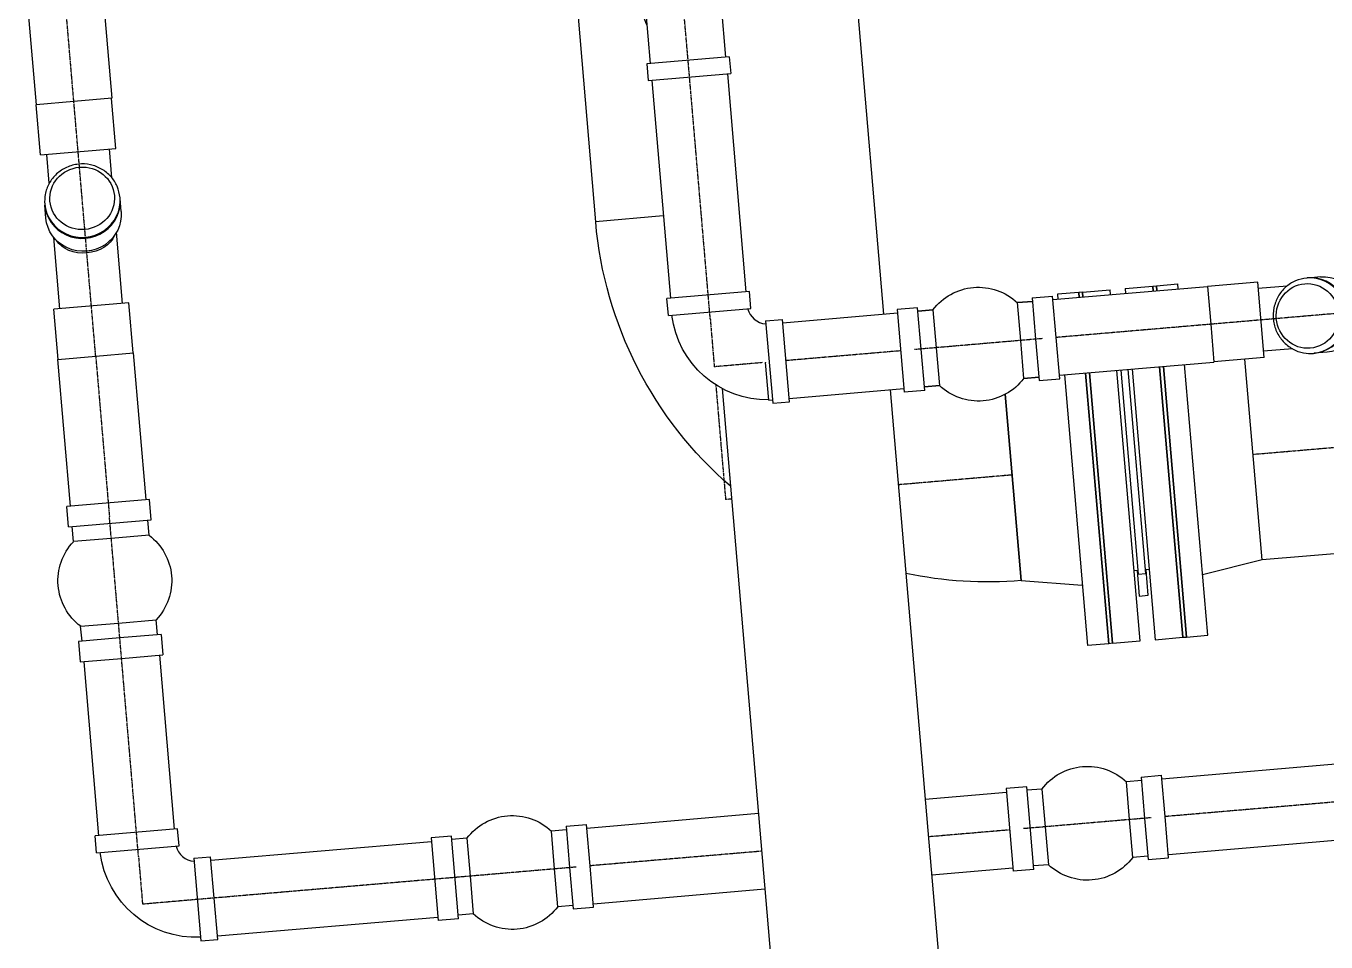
# Model space of a CAD drawing. Header units: millimetres. Extents: x 238021 to 250605, y -32596 to -9848.
# Drawn here: x 239865 to 240898, y -24639 to -23912 of the extents above; entities that cross this region are included whole.
import ezdxf

# ---------------------------------------------------------------- set-up
doc = ezdxf.new("R2010")
doc.units = ezdxf.units.MM
doc.header["$MEASUREMENT"] = 0
doc.linetypes.add('CENTER2', pattern=[1.125, 0.75, -0.125, 0.125, -0.125])
for name, color, linetype in [('Plan-150-SL-B4-216', 85, 'Continuous'), ('Plan-150-SL-B4-249', 85, 'Continuous'), ('Plan-50-PES-D1-243', 4, 'Continuous'), ('Plan-CENTER', 1, 'CENTER2'), ('Plan-RE', 5, 'Continuous'), ('Plan-S-BEAM', 12, 'Continuous')]:
    doc.layers.add(name, color=color, linetype=linetype)

# ---------------------------------------------------------------- blocks, each defined once
blk = doc.blocks.new('*U123')
at = {"layer": 'Plan-S-BEAM', "color": 0, "linetype": 'ByBlock', "lineweight": -2}
for p, q in [((240406.8, -22506.5), (240546.8, -24140.4)), ((240418.4, -24199.5), (240810.7, -28777.8)), ((240552, -24200.5), (240982, -29218.8))]:
    blk.add_line(p, q, dxfattribs=at)
blk = doc.blocks.new('*U420')
at = {"layer": 'Plan-150-SL-B4-249', "color": 0, "linetype": 'ByBlock', "lineweight": -2}
for p, q in [((240262.2, -23416.8), (240277.1, -23590.5)), ((240282.2, -23650.6), (240317.9, -24067)), ((240371.7, -24062.4), (240317.9, -24067))]:
    blk.add_line(p, q, dxfattribs=at)
at = {"layer": 'Plan-CENTER'}
for p, q in [((240360.7, -23580.6), (240346.1, -23409.6)), ((240384.8, -23862.4), (240366.3, -23646.1))]:
    blk.add_line(p, q, dxfattribs=at)
blk = doc.blocks.new('*U437')
at = {"layer": 'Plan-CENTER'}
blk.add_line((239903.2, -23971.5), (239894.3, -23867.2), dxfattribs=at)
at = {"layer": 'Plan-RE', "color": 0, "linetype": 'ByBlock', "lineweight": -2}
for p, q in [((239925.3, -23875.6), (239933.3, -23968.9)), ((239865.2, -23880.8), (239873.2, -23974.1)), ((239933.3, -23968.9), (239903.2, -23971.5)), ((239903.2, -23971.5), (239873.2, -23974.1))]:
    blk.add_line(p, q, dxfattribs=at)
blk = doc.blocks.new('*U438')
at = {"layer": 'Plan-50-PES-D1-243', "color": 0, "linetype": 'ByBlock', "lineweight": -2}
for p, q in [((240421.4, -23936.2), (240417.9, -23895.4)), ((240357.6, -23897.8), (240361.3, -23941.3)), ((240424.1, -23935.9), (240358.6, -23941.6)), ((240424.1, -23935.9), (240425.3, -23949.3)), ((240358.6, -23941.6), (240359.7, -23954.9)), ((240359.7, -23954.9), (240425.3, -23949.3))]:
    blk.add_line(p, q, dxfattribs=at)
for start, end in [(86.7364, 184.8936), (184.8936, 208.4501)]:
    blk.add_arc((240387.6, -23895.2), 32.9, start, end, dxfattribs=at)
blk.add_open_spline([(240357.6, -23897.8), (240357.5, -23896.9), (240357.5, -23895.9), (240357.5, -23893.9), (240357.5, -23892.9), (240357.8, -23890.9), (240357.9, -23889.9), (240358.4, -23887.9), (240358.6, -23887), (240359.2, -23885.2), (240359.5, -23884.3), (240360.3, -23882.5), (240360.7, -23881.6), (240361.7, -23879.8), (240362.2, -23878.9), (240363.4, -23877.3), (240364, -23876.5), (240365.2, -23875.1), (240365.8, -23874.4), (240367.3, -23873), (240368, -23872.3), (240369.6, -23871), (240370.4, -23870.4), (240372.1, -23869.4), (240372.9, -23868.9), (240374.6, -23868), (240375.5, -23867.6), (240377.3, -23866.9), (240378.3, -23866.5), (240380.2, -23866), (240381.2, -23865.7), (240383.2, -23865.4), (240384.1, -23865.2), (240385.1, -23865.2), (240386, -23865.1), (240387, -23865), (240388.5, -23865.1), (240389.1, -23865.1), (240389.7, -23865.1)], degree=3, knots=[134.217306, 134.217306, 134.217306, 134.217306, 137.014324, 137.014324, 139.811342, 139.811342, 142.608361, 142.608361, 145.405379, 145.405379, 148.199073, 148.199073, 150.992766, 150.992766, 153.78646, 153.78646, 156.580153, 156.580153, 159.372101, 159.372101, 162.164048, 162.164048, 164.955995, 164.955995, 167.747942, 167.747942, 170.538979, 170.538979, 173.330015, 173.330015, 176.121052, 176.121052, 178.912089, 178.912089, 178.912089, 181.703125, 181.703125, 183.362416, 183.362416, 183.362416, 183.362416], dxfattribs=at)
at = {"layer": 'Plan-CENTER'}
blk.add_line((240390.9, -23933.1), (240387.6, -23895.2), dxfattribs=at)
blk = doc.blocks.new('*U439')
at = {"layer": 'Plan-CENTER'}
blk.add_line((239920.6, -24173.8), (239903.2, -23971.5), dxfattribs=at)
at = {"layer": 'Plan-RE', "color": 0, "linetype": 'ByBlock', "lineweight": -2}
for p, q in [((239936.5, -24008.8), (239933.1, -23969)), ((239876.8, -24013.9), (239873.3, -23974.1)), ((239876.8, -24013.9), (239936.5, -24008.8)), ((239933.5, -24032.1), (239931.6, -24009.2)), ((239883.7, -24036.4), (239881.7, -24013.5)), ((239940.8, -24058.9), (239939.9, -24048.6)), ((239881, -24064.1), (239880.2, -24053.7)), ((239892.2, -24136.1), (239887.4, -24079.6)), ((239942, -24131.8), (239937.2, -24075.3)), ((239947, -24131.4), (239887.2, -24136.5)), ((239950.4, -24171.2), (239947, -24131.4)), ((239890.7, -24176.3), (239887.2, -24136.5))]:
    blk.add_line(p, q, dxfattribs=at)
blk.add_ellipse((239909.8, -24048.4), major_axis=(-25.6, -2.2), ratio=0.965926, dxfattribs=at)
for centre, start_param, end_param in [((239910, -24050.4), 0, 3.141593), ((239910.1, -24051.2), 6.269787, 9.438176)]:
    blk.add_ellipse(centre, major_axis=(-29.9, -2.6), ratio=0.965926, start_param=start_param, end_param=end_param, dxfattribs=at)
at = {"layer": 'Plan-RE', "color": 0, "linetype": 'ByBlock', "lineweight": -2, "extrusion": (-2.61467e-18, 3.05386e-17, -1)}
blk.add_ellipse((239910.9, -24061.5), major_axis=(29.9, 2.6), ratio=0.965926, start_param=0, end_param=3.141593, dxfattribs=at)
at = {"layer": 'Plan-RE', "color": 0, "linetype": 'ByBlock', "lineweight": -2, "extrusion": (6.28788e-32, 5.38359e-33, -1)}
blk.add_ellipse((239911.9, -24072.7), major_axis=(24.9, 2.1), ratio=0.767327, start_param=0.387028, end_param=2.754564, dxfattribs=at)
at = {"layer": 'Plan-RE', "color": 0, "linetype": 'ByBlock', "lineweight": -2}
blk.add_open_spline([(239939.9, -24047.9), (239939.6, -24044.8), (239938.8, -24041.7), (239936.4, -24036), (239934.7, -24033.4), (239930.5, -24028.7), (239928, -24026.7), (239922.5, -24023.6), (239919.5, -24022.4), (239913.2, -24021.1), (239910, -24020.9), (239903.6, -24021.6), (239900.4, -24022.5), (239894.6, -24025.1), (239891.9, -24026.9), (239887.2, -24031.2), (239885.2, -24033.8), (239882.1, -24039.3), (239881, -24042.3), (239880, -24047.9), (239879.9, -24050.4), (239880.1, -24053)], degree=3, knots=[0, 0, 0, 0, 0.314141, 0.314141, 0.629496, 0.629496, 0.947924, 0.947924, 1.269941, 1.269941, 1.594661, 1.594661, 1.920276, 1.920276, 2.24469, 2.24469, 2.566161, 2.566161, 2.883986, 2.883986, 3.141593, 3.141593, 3.141593, 3.141593], dxfattribs=at)
blk = doc.blocks.new('*U440')
at = {"layer": 'Plan-50-PES-D1-243', "color": 0, "linetype": 'ByBlock', "lineweight": -2}
for p, q in [((240362.5, -23954.7), (240377.3, -24127.8)), ((240422.6, -23949.5), (240437.4, -24122.6))]:
    blk.add_line(p, q, dxfattribs=at)
at = {"layer": 'Plan-CENTER'}
blk.add_line((240409, -24144.2), (240390.9, -23933.1), dxfattribs=at)
blk = doc.blocks.new('*U443')
at = {"layer": 'Plan-150-SL-B4-249', "color": 0, "linetype": 'ByBlock', "lineweight": -2}
for p, q in [((240371.7, -24062.4), (240317.9, -24067)), ((240656.2, -24351.9), (240643.5, -24204))]:
    blk.add_line(p, q, dxfattribs=at)
at = {"layer": 'Plan-150-SL-B4-249', "color": 0, "linetype": 'ByBlock', "lineweight": -2, "extrusion": (-2.06638e-29, 5.99737e-54, -1)}
blk.add_arc((-240629.5, -24040.4), 312.7, 310.8271, 355.1064, dxfattribs=at)
at = {"layer": 'Plan-150-SL-B4-249', "color": 0, "linetype": 'ByBlock', "lineweight": -2, "extrusion": (2.06638e-29, -5.98736e-54, -1)}
blk.add_arc((-240629.5, -24040.4), 312.7, 265.1064, 282.0033, dxfattribs=at)
at = {"layer": 'Plan-CENTER'}
for p, q in [((240413.4, -24196.6), (240421.2, -24287.6)), ((240649, -24268.1), (240558.4, -24275.9)), ((240425.9, -24287.2), (240421.2, -24287.6))]:
    blk.add_line(p, q, dxfattribs=at)
blk = doc.blocks.new('*U448')
at = {"layer": 'Plan-50-PES-D1-243', "color": 0, "linetype": 'ByBlock', "lineweight": -2}
for p, q in [((240440.1, -24122.4), (240374.5, -24128)), ((240441.3, -24135.8), (240440.1, -24122.4)), ((240375.7, -24141.4), (240374.5, -24128)), ((240375.7, -24141.4), (240441.3, -24135.8)), ((240453, -24145.6), (240466.3, -24144.5)), ((240472, -24210.1), (240466.3, -24144.5)), ((240453, -24145.6), (240458.6, -24211.2)), ((240458.6, -24211.2), (240472, -24210.1))]:
    blk.add_line(p, q, dxfattribs=at)
at = {"layer": 'Plan-50-PES-D1-243', "color": 0, "linetype": 'ByBlock', "lineweight": -2, "extrusion": (0, 0, -1)}
blk.add_arc((-240454.5, -24131.9), 76.6, 269.2497, 353.0561, dxfattribs=at)
at = {"layer": 'Plan-50-PES-D1-243', "color": 0, "linetype": 'ByBlock', "lineweight": -2}
blk.add_arc((240454.5, -24131.9), 16.3, 194.5665, 265.2208, dxfattribs=at)
at = {"layer": 'Plan-CENTER'}
for p in [(240409, -24144.2), (240450.2, -24178.9)]:
    blk.add_line(p, (240412.2, -24182.2), dxfattribs=at)
blk = doc.blocks.new('*U449')
at = {"layer": 'Plan-CENTER'}
blk.add_line((239920.6, -24173.8), (239931.5, -24301.3), dxfattribs=at)
at = {"layer": 'Plan-RE', "color": 0, "linetype": 'ByBlock', "lineweight": -2}
for p, q in [((239890.5, -24176.4), (239920.6, -24173.8)), ((239920.6, -24173.8), (239950.6, -24171.2)), ((239960.6, -24287.7), (239950.6, -24171.2)), ((239900.5, -24292.9), (239890.5, -24176.4))]:
    blk.add_line(p, q, dxfattribs=at)
blk = doc.blocks.new('*U450')
at = {"layer": 'Plan-50-PES-D1-243', "color": 0, "linetype": 'ByBlock', "lineweight": -2}
for p, q in [((240665, -24130.2), (240653.1, -24131.2)), ((240655.7, -24161.3), (240653.1, -24131.2)), ((240664.8, -24127.5), (240681.1, -24126.1)), ((240664.8, -24127.5), (240667.6, -24160.3)), ((240683.9, -24158.9), (240681.1, -24126.1)), ((240573.8, -24135.3), (240557.5, -24136.7)), ((240557.5, -24136.7), (240563.1, -24202.3)), ((240579.4, -24200.9), (240573.8, -24135.3)), ((240585.9, -24137), (240574.1, -24138)), ((240585.9, -24137), (240588.5, -24167.1)), ((240658.3, -24191.4), (240655.7, -24161.3)), ((240667.6, -24160.3), (240670.4, -24193.1)), ((240686.7, -24191.7), (240683.9, -24158.9)), ((240588.5, -24167.1), (240591.1, -24197.1)), ((240670.2, -24190.3), (240658.3, -24191.4)), ((240670.4, -24193.1), (240686.7, -24191.7)), ((240579.4, -24200.9), (240563.1, -24202.3)), ((240591.1, -24197.1), (240579.2, -24198.1))]:
    blk.add_line(p, q, dxfattribs=at)
at = {"layer": 'Plan-50-PES-D1-243', "color": 0, "linetype": 'ByBlock', "lineweight": -2, "extrusion": (0, 0, -1)}
for start, end in [(36.9167, 133.296), (216.9167, 313.296)]:
    blk.add_arc((-240622.1, -24164.2), 45.2, start, end, dxfattribs=at)
at = {"layer": 'Plan-CENTER'}
blk.add_line((240672.8, -24159.8), (240571.4, -24168.5), dxfattribs=at)
blk = doc.blocks.new('*U451')
at = {"layer": 'Plan-150-SL-B4-216', "color": 0, "linetype": 'ByBlock', "lineweight": -2}
for p, q in [((240701.8, -24123.1), (240684.9, -24124.5)), ((240702.2, -24127.1), (240701.8, -24123.1)), ((240684.9, -24124.5), (240685.2, -24128.5)), ((240690.4, -24188.6), (240708.8, -24403.5)), ((240725.7, -24402.1), (240707.3, -24187.2)), ((240643.5, -24204), (240656.2, -24352)), ((240656.2, -24352), (240704.7, -24355.7)), ((240725.7, -24402.1), (240708.8, -24403.5))]:
    blk.add_line(p, q, dxfattribs=at)
blk = doc.blocks.new('*U452')
at = {"layer": 'Plan-150-SL-B4-216', "color": 0, "linetype": 'ByBlock', "lineweight": -2}
for p, q in [((240704.8, -24122.8), (240701.8, -24123.1)), ((240701.8, -24123.1), (240702.2, -24127.1)), ((240705.1, -24126.8), (240704.8, -24122.8)), ((240707.3, -24187.2), (240725.7, -24402.1)), ((240728.7, -24401.8), (240710.3, -24186.9)), ((240728.7, -24401.8), (240725.7, -24402.1))]:
    blk.add_line(p, q, dxfattribs=at)
blk = doc.blocks.new('*U453')
at = {"layer": 'Plan-150-SL-B4-216', "color": 0, "linetype": 'ByBlock', "lineweight": -2}
for p, q in [((240704.8, -24122.8), (240726.7, -24121)), ((240704.8, -24122.8), (240705.1, -24126.8)), ((240727.1, -24124.9), (240726.7, -24121)), ((240738.7, -24119.9), (240760.6, -24118.1)), ((240738.7, -24119.9), (240739, -24123.9)), ((240760.9, -24122), (240760.6, -24118.1)), ((240750.6, -24399.9), (240732.2, -24185)), ((240735.2, -24184.8), (240749.1, -24346.9)), ((240755.1, -24346.4), (240741.2, -24184.3)), ((240744.2, -24184), (240762.6, -24398.9)), ((240784.5, -24397), (240766.1, -24182.1)), ((240710.3, -24186.9), (240728.7, -24401.8)), ((240748.2, -24344.1), (240750, -24364.3)), ((240749.1, -24346.9), (240755.1, -24346.4)), ((240757.1, -24363.6), (240755.4, -24343.5)), ((240750, -24364.3), (240757.1, -24363.6)), ((240728.7, -24401.8), (240750.6, -24399.9)), ((240762.6, -24398.9), (240784.5, -24397))]:
    blk.add_line(p, q, dxfattribs=at)
blk = doc.blocks.new('*U454')
at = {"layer": 'Plan-150-SL-B4-216', "color": 0, "linetype": 'ByBlock', "lineweight": -2}
for p, q in [((240760.6, -24118.1), (240763.6, -24117.8)), ((240760.6, -24118.1), (240760.9, -24122)), ((240763.9, -24121.8), (240763.6, -24117.8)), ((240766.1, -24182.1), (240784.5, -24397)), ((240787.5, -24396.8), (240769.1, -24181.9)), ((240784.5, -24397), (240787.5, -24396.8))]:
    blk.add_line(p, q, dxfattribs=at)
blk = doc.blocks.new('*U455')
at = {"layer": 'Plan-150-SL-B4-216', "color": 0, "linetype": 'ByBlock', "lineweight": -2}
for p, q in [((240763.6, -24117.8), (240780.5, -24116.3)), ((240763.6, -24117.8), (240763.9, -24121.8)), ((240780.9, -24120.3), (240780.5, -24116.3)), ((240769.1, -24181.9), (240787.5, -24396.8)), ((240804.4, -24395.3), (240786, -24180.4)), ((240847.5, -24335.6), (240833.8, -24176.2)), ((240847.5, -24335.6), (240800.3, -24347.5)), ((240787.5, -24396.8), (240804.4, -24395.3))]:
    blk.add_line(p, q, dxfattribs=at)
blk = doc.blocks.new('*U463')
at = {"layer": 'Plan-50-PES-D1-243', "color": 0, "linetype": 'ByBlock', "lineweight": -2}
for p, q in [((240681.3, -24128.8), (240804.2, -24118.3)), ((240804.2, -24118.3), (240806.8, -24148.4)), ((240653.1, -24131.2), (240665, -24130.2)), ((240466.6, -24147.2), (240557.8, -24139.4)), ((240574.1, -24138), (240585.9, -24137)), ((240806.8, -24148.4), (240809.3, -24178.4)), ((240453, -24178.5), (240453, -24178.7)), ((240455.6, -24208.7), (240453, -24178.7)), ((240686.5, -24188.9), (240809.3, -24178.4)), ((240658.3, -24191.4), (240670.2, -24190.3)), ((240471.7, -24207.3), (240562.9, -24199.5)), ((240579.2, -24198.1), (240591.1, -24197.1)), ((240455.6, -24208.7), (240458.4, -24208.5))]:
    blk.add_line(p, q, dxfattribs=at)
at = {"layer": 'Plan-CENTER'}
for p, q in [((240806.8, -24148.4), (240683.9, -24158.9)), ((240560.3, -24169.5), (240469.1, -24177.3))]:
    blk.add_line(p, q, dxfattribs=at)
blk = doc.blocks.new('*U464')
at = {"layer": 'Plan-50-PES-D1-243', "color": 0, "linetype": 'ByBlock', "lineweight": -2}
for p, q in [((241006.5, -24101.2), (240966.6, -24104.6)), ((240894.2, -24110.8), (240883.9, -24111.7)), ((240967, -24109.6), (240910.6, -24114.4)), ((240966.6, -24104.6), (240971.7, -24164.4)), ((240844.1, -24115.1), (240804.2, -24118.5)), ((240849.2, -24174.8), (240844.1, -24115.1)), ((240867.4, -24118.1), (240844.5, -24120)), ((240971.3, -24159.4), (240914.8, -24164.2)), ((241011.6, -24160.9), (240971.7, -24164.4)), ((240849.2, -24174.8), (240809.3, -24178.3)), ((240871.7, -24167.9), (240848.7, -24169.9)), ((240899.3, -24170.6), (240889, -24171.4))]:
    blk.add_line(p, q, dxfattribs=at)
for centre, start_param, end_param in [((240885.7, -24141.6), 0, 3.141593), ((240886.4, -24141.5), 6.269787, 9.438176)]:
    blk.add_ellipse(centre, major_axis=(2.6, -29.9), ratio=0.965926, start_param=start_param, end_param=end_param, dxfattribs=at)
at = {"layer": 'Plan-50-PES-D1-243', "color": 0, "linetype": 'ByBlock', "lineweight": -2, "extrusion": (0, 0, -1)}
for centre, major_axis, ratio, start_param, end_param in [((240896.7, -24140.7), (-2.6, 29.9), 0.965926, 0, 3.141593), ((240907.9, -24139.7), (-2.1, 24.9), 0.767327, 0.387028, 2.754564)]:
    blk.add_ellipse(centre, major_axis=major_axis, ratio=ratio, start_param=start_param, end_param=end_param, dxfattribs=at)
at = {"layer": 'Plan-50-PES-D1-243', "color": 0, "linetype": 'ByBlock', "lineweight": -2}
blk.add_ellipse((240883.6, -24141.8), major_axis=(2.2, -25.6), ratio=0.965926, dxfattribs=at)
blk.add_open_spline([(240883.1, -24111.7), (240880, -24112), (240877, -24112.8), (240871.3, -24115.2), (240868.6, -24116.9), (240863.9, -24121.1), (240861.9, -24123.6), (240858.8, -24129.1), (240857.7, -24132.1), (240856.3, -24138.4), (240856.2, -24141.6), (240856.9, -24148), (240857.7, -24151.2), (240860.4, -24157), (240862.2, -24159.7), (240866.5, -24164.4), (240869, -24166.4), (240874.5, -24169.5), (240877.5, -24170.6), (240883.1, -24171.6), (240885.7, -24171.7), (240888.2, -24171.5)], degree=3, knots=[6.283185, 6.283185, 6.283185, 6.283185, 6.597326, 6.597326, 6.912682, 6.912682, 7.23111, 7.23111, 7.553126, 7.553126, 7.877846, 7.877846, 8.203461, 8.203461, 8.527875, 8.527875, 8.849347, 8.849347, 9.167171, 9.167171, 9.424778, 9.424778, 9.424778, 9.424778], dxfattribs=at)
at = {"layer": 'Plan-CENTER'}
blk.add_line((241009, -24131.1), (240806.8, -24148.4), dxfattribs=at)
blk = doc.blocks.new('*U465')
at = {"layer": 'Plan-150-SL-B4-249', "color": 0, "linetype": 'ByBlock', "lineweight": -2}
for p, q in [((240649, -24268.1), (240643.5, -24204)), ((240656.2, -24351.9), (240649, -24268.1)), ((241682.9, -24264), (240847.5, -24335.6)), ((240748.8, -24344), (240745.8, -24344.3)), ((240757.8, -24343.2), (240754.8, -24343.5))]:
    blk.add_line(p, q, dxfattribs=at)
at = {"layer": 'Plan-CENTER'}
blk.add_line((240840.3, -24251.7), (241675.7, -24180.2), dxfattribs=at)
blk = doc.blocks.new('*U467')
at = {"layer": 'Plan-CENTER'}
blk.add_line((239940.2, -24402.8), (239931.5, -24301.3), dxfattribs=at)
at = {"layer": 'Plan-RE', "color": 0, "linetype": 'ByBlock', "lineweight": -2}
for p, q in [((239963.3, -24287.5), (239897.7, -24293.1)), ((239964.7, -24303.8), (239963.3, -24287.5)), ((239899.1, -24309.4), (239897.7, -24293.1)), ((239899.1, -24309.4), (239964.7, -24303.8)), ((239902.9, -24321), (239901.9, -24309.1)), ((239963, -24315.9), (239962, -24304)), ((239932.9, -24318.5), (239902.9, -24321)), ((239963, -24315.9), (239932.9, -24318.5)), ((239908.6, -24388.2), (239938.7, -24385.7)), ((239909.7, -24400.1), (239908.6, -24388.2)), ((239938.7, -24385.7), (239968.7, -24383.1)), ((239969.8, -24395), (239968.7, -24383.1)), ((239939.7, -24397.5), (239906.9, -24400.3)), ((239906.9, -24400.3), (239908.3, -24416.6)), ((239972.5, -24394.7), (239939.7, -24397.5)), ((239972.5, -24394.7), (239973.9, -24411)), ((239941.1, -24413.8), (239973.9, -24411)), ((239908.3, -24416.6), (239941.1, -24413.8))]:
    blk.add_line(p, q, dxfattribs=at)
at = {"layer": 'Plan-RE', "color": 0, "linetype": 'ByBlock', "lineweight": -2, "extrusion": (0, 0, -1)}
for start, end in [(126.9167, 223.296), (306.9167, 43.296)]:
    blk.add_arc((-239935.8, -24352.1), 45.2, start, end, dxfattribs=at)
blk = doc.blocks.new('*U472')
at = {"layer": 'Plan-CENTER'}
blk.add_line((239954.6, -24571), (239940.2, -24402.8), dxfattribs=at)
at = {"layer": 'Plan-RE', "color": 0, "linetype": 'ByBlock', "lineweight": -2}
for p, q in [((239971.2, -24411.3), (239983, -24549.5)), ((239911.1, -24416.4), (239922.9, -24554.6))]:
    blk.add_line(p, q, dxfattribs=at)
blk = doc.blocks.new('*U474')
at = {"layer": 'Plan-CENTER'}
for p in [(239954.6, -24571), (239995.8, -24605.7)]:
    blk.add_line(p, (239957.8, -24609), dxfattribs=at)
at = {"layer": 'Plan-RE', "color": 0, "linetype": 'ByBlock', "lineweight": -2}
for p, q in [((239985.7, -24549.2), (239920.2, -24554.8)), ((239921.3, -24568.2), (239920.2, -24554.8)), ((239986.9, -24562.6), (239985.7, -24549.2)), ((239921.3, -24568.2), (239986.9, -24562.6)), ((239998.6, -24572.5), (240011.9, -24571.3)), ((239998.6, -24572.5), (240004.2, -24638)), ((240017.6, -24636.9), (240011.9, -24571.3)), ((240004.2, -24638), (240017.6, -24636.9))]:
    blk.add_line(p, q, dxfattribs=at)
at = {"layer": 'Plan-RE', "color": 0, "linetype": 'ByBlock', "lineweight": -2, "extrusion": (0, 0, -1)}
blk.add_arc((-240000.2, -24558.7), 76.6, 267.1566, 353.0561, dxfattribs=at)
at = {"layer": 'Plan-RE', "color": 0, "linetype": 'ByBlock', "lineweight": -2}
blk.add_arc((240000.2, -24558.7), 16.3, 194.5665, 265.2208, dxfattribs=at)
blk = doc.blocks.new('*U476')
at = {"layer": 'Plan-CENTER'}
blk.add_line((240302.5, -24579.5), (240201, -24588.2), dxfattribs=at)
at = {"layer": 'Plan-RE', "color": 0, "linetype": 'ByBlock', "lineweight": -2}
for p, q in [((240294.4, -24547.1), (240310.7, -24545.7)), ((240294.4, -24547.1), (240297.2, -24579.9)), ((240313.5, -24578.5), (240310.7, -24545.7)), ((240203.4, -24554.9), (240187.1, -24556.3)), ((240187.1, -24556.3), (240192.7, -24621.9)), ((240209, -24620.5), (240203.4, -24554.9)), ((240215.5, -24556.6), (240203.7, -24557.7)), ((240215.5, -24556.6), (240218.1, -24586.7)), ((240294.6, -24549.9), (240282.7, -24550.9)), ((240285.3, -24580.9), (240282.7, -24550.9)), ((240316.3, -24611.3), (240313.5, -24578.5)), ((240218.1, -24586.7), (240220.7, -24616.7)), ((240287.9, -24611), (240285.3, -24580.9)), ((240297.2, -24579.9), (240300, -24612.7)), ((240220.7, -24616.7), (240208.8, -24617.8)), ((240299.8, -24610), (240287.9, -24611)), ((240300, -24612.7), (240316.3, -24611.3)), ((240209, -24620.5), (240192.7, -24621.9))]:
    blk.add_line(p, q, dxfattribs=at)
at = {"layer": 'Plan-RE', "color": 0, "linetype": 'ByBlock', "lineweight": -2, "extrusion": (0, 0, -1)}
for start, end in [(36.9167, 133.296), (216.9167, 313.296)]:
    blk.add_arc((-240251.7, -24583.8), 45.2, start, end, dxfattribs=at)
blk = doc.blocks.new('*U477')
at = {"layer": 'Plan-CENTER'}
blk.add_line((240759.5, -24540.3), (240658, -24549), dxfattribs=at)
at = {"layer": 'Plan-RE', "color": 0, "linetype": 'ByBlock', "lineweight": -2}
for p, q in [((240660.5, -24515.8), (240644.2, -24517.2)), ((240666.1, -24581.4), (240660.5, -24515.8)), ((240751.6, -24510.7), (240739.8, -24511.8)), ((240742.3, -24541.8), (240739.8, -24511.8)), ((240751.4, -24508), (240767.7, -24506.6)), ((240751.4, -24508), (240754.2, -24540.8)), ((240770.5, -24539.4), (240767.7, -24506.6)), ((240644.2, -24517.2), (240649.8, -24582.8)), ((240672.6, -24517.5), (240660.7, -24518.5)), ((240672.6, -24517.5), (240675.1, -24547.6)), ((240675.1, -24547.6), (240677.7, -24577.6)), ((240744.9, -24571.9), (240742.3, -24541.8)), ((240754.2, -24540.8), (240757, -24573.6)), ((240773.3, -24572.2), (240770.5, -24539.4)), ((240677.7, -24577.6), (240665.8, -24578.6)), ((240756.8, -24570.8), (240744.9, -24571.9)), ((240757, -24573.6), (240773.3, -24572.2)), ((240666.1, -24581.4), (240649.8, -24582.8))]:
    blk.add_line(p, q, dxfattribs=at)
at = {"layer": 'Plan-RE', "color": 0, "linetype": 'ByBlock', "lineweight": -2, "extrusion": (0, 0, -1)}
for start, end in [(36.9167, 133.296), (216.9167, 313.296)]:
    blk.add_arc((-240708.7, -24544.7), 45.2, start, end, dxfattribs=at)
blk = doc.blocks.new('*U479')
at = {"layer": 'Plan-CENTER'}
blk.add_line((240201, -24588.2), (239995.8, -24605.7), dxfattribs=at)
at = {"layer": 'Plan-RE', "color": 0, "linetype": 'ByBlock', "lineweight": -2}
for p, q in [((240012.2, -24574.1), (240187.4, -24559.1)), ((240017.3, -24634.2), (240192.5, -24619.2))]:
    blk.add_line(p, q, dxfattribs=at)
blk = doc.blocks.new('*U480')
at = {"layer": 'Plan-CENTER'}
for p, q in [((240647, -24550), (240582.4, -24555.5)), ((240449.9, -24566.9), (240313.5, -24578.5))]:
    blk.add_line(p, q, dxfattribs=at)
at = {"layer": 'Plan-RE', "color": 0, "linetype": 'ByBlock', "lineweight": -2}
for p, q in [((240579.8, -24525.5), (240644.4, -24519.9)), ((240310.9, -24548.5), (240447.3, -24536.8)), ((240585, -24585.6), (240649.5, -24580)), ((240316.1, -24608.6), (240452.4, -24596.9))]:
    blk.add_line(p, q, dxfattribs=at)
blk = doc.blocks.new('*U481')
at = {"layer": 'Plan-CENTER'}
blk.add_line((241699.6, -24459.8), (240770.5, -24539.4), dxfattribs=at)
at = {"layer": 'Plan-RE', "color": 0, "linetype": 'ByBlock', "lineweight": -2}
for p, q in [((240767.9, -24509.3), (241697.1, -24429.8)), ((240773.1, -24569.5), (241702.2, -24489.9))]:
    blk.add_line(p, q, dxfattribs=at)

msp = doc.modelspace()

# ---------------------------------------------------------------- block references
at = {"layer": 'Plan-150-SL-B4-216'}
for name in ['*U451', '*U452', '*U453', '*U454', '*U455']:
    msp.add_blockref(name, (0, 0), dxfattribs=at)
at = {"layer": 'Plan-150-SL-B4-249'}
for name in ['*U420', '*U465', '*U443']:
    msp.add_blockref(name, (0, 0), dxfattribs=at)
at = {"layer": 'Plan-50-PES-D1-243'}
for name in ['*U438', '*U440', '*U464', '*U448', '*U463', '*U450']:
    msp.add_blockref(name, (0, 0), dxfattribs=at)
at = {"layer": 'Plan-RE'}
for name in ['*U437', '*U439', '*U481', '*U449', '*U467', '*U472', '*U477', '*U480', '*U476', '*U474', '*U479']:
    msp.add_blockref(name, (0, 0), dxfattribs=at)
at = {"layer": 'Plan-S-BEAM'}
msp.add_blockref('*U123', (0, 0), dxfattribs=at)

doc.saveas('drawing.dxf')
